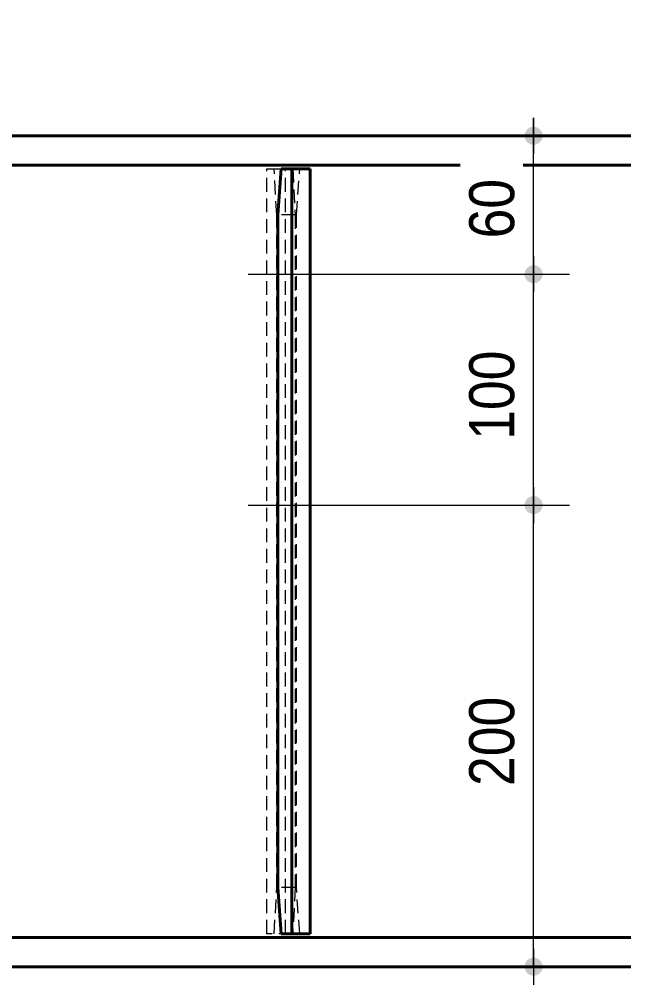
# Model space of a CAD drawing. Header units: millimetres. Extents: x 2 to 410, y 5 to 282.
# Drawn here: x 94.2 to 129.5, y 180.5 to 236.3 of the extents above; entities that cross this region are included whole.
import ezdxf

# ---------------------------------------------------------------- set-up
doc = ezdxf.new("R2010")
doc.units = ezdxf.units.MM
doc.linetypes.add('CACHE2', pattern=[1.190625, 0.79375, -0.396875])
doc.linetypes.add('INTERROMPUX2', pattern=[9.525, 6.35, -3.175])
for name, color, linetype, lineweight in [('Boulon', 7, 'Continuous', 0), ('Cache', 7, 'Continuous', 0), ('Cotation', 7, 'Continuous', 0), ('Piece', 2, 'Continuous', 0)]:
    doc.layers.add(name, color=color, linetype=linetype, lineweight=lineweight)
doc.styles.add('ARIAL', font='ARIAL.TTF')

# ---------------------------------------------------------------- blocks, each defined once
blk = doc.blocks.new('*A9')
at = {"layer": 'Boulon', "linetype": 'Continuous', "lineweight": 0}
for p, q in [((108.224586, 221.583173), (115.537725, 221.583173)), ((108.224586, 208.24984), (115.537725, 208.24984))]:
    blk.add_line(p, q, dxfattribs=at)
blk = doc.blocks.new('*A10')
at = {"layer": 'Boulon', "linetype": 'INTERROMPUX2', "lineweight": 0}
for p, q in [((107.379447, 221.583173), (114.702824, 221.583173)), ((107.379447, 208.24984), (114.702824, 208.24984))]:
    blk.add_line(p, q, dxfattribs=at)
blk = doc.blocks.new('*A13')
at = {"layer": 'Piece', "color": 2, "linetype": 'Continuous', "lineweight": 40}
for p, q in [((129.467442, 229.583173), (63.857101, 229.583173)), ((119.617101, 227.88984), (63.857101, 227.88984)), ((129.467442, 227.88984), (123.257101, 227.88984)), ((129.467442, 183.276506), (63.857101, 183.276506)), ((129.467442, 181.583173), (63.857101, 181.583173))]:
    blk.add_line(p, q, dxfattribs=at)
blk = doc.blocks.new('*A14')
at = {"layer": 'Cache', "color": 7, "linetype": 'CACHE2', "lineweight": 20}
for p, q in [((110.161477, 225.00984), (110.358975, 227.676506)), ((110.161477, 225.00984), (109.09774, 225.00984)), ((110.161477, 186.156507), (110.161477, 225.00984)), ((110.161477, 186.156507), (109.09774, 186.156507)), ((110.358975, 183.489841), (110.161477, 186.156507))]:
    blk.add_line(p, q, dxfattribs=at)
at = {"layer": 'Piece', "color": 2, "linetype": 'Continuous', "lineweight": 40}
for p, q in [((109.09774, 225.00984), (109.295238, 227.676506)), ((109.295238, 227.676506), (110.963616, 227.676506)), ((109.899879, 183.489841), (109.899879, 227.676506)), ((110.963616, 227.676506), (110.963616, 183.489841)), ((109.09774, 225.00984), (109.09774, 186.156507)), ((109.09774, 186.156507), (109.295238, 183.489841)), ((110.963616, 183.489841), (109.295238, 183.489841))]:
    blk.add_line(p, q, dxfattribs=at)
blk = doc.blocks.new('*A15')
at = {"layer": 'Cache', "color": 7, "linetype": 'CACHE2', "lineweight": 20}
for p, q in [((108.467901, 227.676506), (109.952775, 227.676506)), ((108.467901, 183.489841), (108.467901, 227.676506)), ((109.026469, 225.00984), (108.887557, 227.676506)), ((109.53312, 183.489841), (109.53312, 227.676506)), ((109.952775, 227.676506), (110.091688, 225.00984)), ((110.091688, 225.00984), (109.026469, 225.00984)), ((109.026469, 186.156507), (109.026469, 225.00984)), ((110.091688, 225.00984), (110.091688, 186.156507)), ((108.887557, 183.489841), (109.026469, 186.156507)), ((110.091688, 186.156507), (109.026469, 186.156507)), ((110.091688, 186.156507), (109.952775, 183.489841)), ((109.952775, 183.489841), (108.467901, 183.489841))]:
    blk.add_line(p, q, dxfattribs=at)
blk = doc.blocks.new('*A46')
at = {"layer": 'Cotation'}
for points in [[(73.165, 240.064), (73.139, 240.066), (73.114, 240.069), (73.089, 240.073), (73.064, 240.079), (73.039, 240.086), (73.015, 240.094), (72.991, 240.103), (72.968, 240.113), (72.945, 240.125), (72.923, 240.137), (72.901, 240.151), (72.881, 240.166), (72.86, 240.181), (72.841, 240.198), (72.823, 240.215), (72.805, 240.234), (72.788, 240.253), (72.773, 240.273), (72.758, 240.294), (72.744, 240.316), (72.732, 240.338), (72.72, 240.361), (72.71, 240.384), (72.701, 240.408), (72.693, 240.432), (72.686, 240.457), (72.68, 240.482), (72.676, 240.507), (72.673, 240.532), (72.671, 240.558), (72.67, 240.583), (72.671, 240.609), (72.673, 240.634), (72.676, 240.659), (72.68, 240.685), (72.686, 240.71), (72.693, 240.734), (72.701, 240.758), (72.71, 240.782), (72.72, 240.806), (72.732, 240.828), (72.744, 240.851), (72.758, 240.872), (72.773, 240.893), (72.788, 240.913), (72.805, 240.932), (72.823, 240.951), (72.841, 240.968), (72.86, 240.985), (72.881, 241.001), (72.901, 241.016), (72.923, 241.029), (72.945, 241.042), (72.968, 241.053), (72.991, 241.064), (73.015, 241.073), (73.039, 241.081), (73.064, 241.088), (73.089, 241.093), (73.114, 241.098), (73.139, 241.101), (73.165, 241.103), (73.19, 241.103), (73.216, 241.103), (73.241, 241.101), (73.267, 241.098), (73.292, 241.093), (73.317, 241.088), (73.341, 241.081), (73.366, 241.073), (73.389, 241.064), (73.413, 241.053), (73.436, 241.042), (73.458, 241.029), (73.479, 241.016), (73.5, 241.001), (73.52, 240.985), (73.54, 240.968), (73.558, 240.951), (73.576, 240.932), (73.592, 240.913), (73.608, 240.893), (73.623, 240.872), (73.636, 240.851), (73.649, 240.828), (73.66, 240.806), (73.671, 240.782), (73.68, 240.758), (73.688, 240.734), (73.695, 240.71), (73.7, 240.685), (73.705, 240.659), (73.708, 240.634), (73.71, 240.609), (73.71, 240.583), (73.71, 240.558), (73.708, 240.532), (73.705, 240.507), (73.7, 240.482), (73.695, 240.457), (73.688, 240.432), (73.68, 240.408), (73.671, 240.384), (73.66, 240.361), (73.649, 240.338), (73.636, 240.316), (73.623, 240.294), (73.608, 240.273), (73.592, 240.253), (73.576, 240.234), (73.558, 240.215), (73.54, 240.198), (73.52, 240.181), (73.5, 240.166), (73.479, 240.151), (73.458, 240.137), (73.436, 240.125), (73.413, 240.113), (73.389, 240.103), (73.366, 240.094), (73.341, 240.086), (73.317, 240.079), (73.292, 240.073), (73.267, 240.069), (73.241, 240.066), (73.216, 240.064), (73.19, 240.063)], [(148.056, 240.064), (148.031, 240.066), (148.005, 240.069), (147.98, 240.073), (147.955, 240.079), (147.931, 240.086), (147.906, 240.094), (147.883, 240.103), (147.859, 240.113), (147.837, 240.125), (147.814, 240.137), (147.793, 240.151), (147.772, 240.166), (147.752, 240.181), (147.732, 240.198), (147.714, 240.215), (147.696, 240.234), (147.68, 240.253), (147.664, 240.273), (147.649, 240.294), (147.636, 240.316), (147.623, 240.338), (147.612, 240.361), (147.601, 240.384), (147.592, 240.408), (147.584, 240.432), (147.577, 240.457), (147.572, 240.482), (147.567, 240.507), (147.564, 240.532), (147.562, 240.558), (147.562, 240.583), (147.562, 240.609), (147.564, 240.634), (147.567, 240.659), (147.572, 240.685), (147.577, 240.71), (147.584, 240.734), (147.592, 240.758), (147.601, 240.782), (147.612, 240.806), (147.623, 240.828), (147.636, 240.851), (147.649, 240.872), (147.664, 240.893), (147.68, 240.913), (147.696, 240.932), (147.714, 240.951), (147.732, 240.968), (147.752, 240.985), (147.772, 241.001), (147.793, 241.016), (147.814, 241.029), (147.837, 241.042), (147.859, 241.053), (147.883, 241.064), (147.906, 241.073), (147.931, 241.081), (147.955, 241.088), (147.98, 241.093), (148.005, 241.098), (148.031, 241.101), (148.056, 241.103), (148.082, 241.103), (148.107, 241.103), (148.133, 241.101), (148.158, 241.098), (148.183, 241.093), (148.208, 241.088), (148.233, 241.081), (148.257, 241.073), (148.281, 241.064), (148.304, 241.053), (148.327, 241.042), (148.349, 241.029), (148.371, 241.016), (148.391, 241.001), (148.412, 240.985), (148.431, 240.968), (148.449, 240.951), (148.467, 240.932), (148.484, 240.913), (148.499, 240.893), (148.514, 240.872), (148.528, 240.851), (148.54, 240.828), (148.552, 240.806), (148.562, 240.782), (148.571, 240.758), (148.579, 240.734), (148.586, 240.71), (148.592, 240.685), (148.596, 240.659), (148.599, 240.634), (148.601, 240.609), (148.602, 240.583), (148.601, 240.558), (148.599, 240.532), (148.596, 240.507), (148.592, 240.482), (148.586, 240.457), (148.579, 240.432), (148.571, 240.408), (148.562, 240.384), (148.552, 240.361), (148.54, 240.338), (148.528, 240.316), (148.514, 240.294), (148.499, 240.273), (148.484, 240.253), (148.467, 240.234), (148.449, 240.215), (148.431, 240.198), (148.412, 240.181), (148.391, 240.166), (148.371, 240.151), (148.349, 240.137), (148.327, 240.125), (148.304, 240.113), (148.281, 240.103), (148.257, 240.094), (148.233, 240.086), (148.208, 240.079), (148.183, 240.073), (148.158, 240.069), (148.133, 240.066), (148.107, 240.064), (148.082, 240.063)]]:
    blk.add_hatch(color=256, dxfattribs=at).paths.add_polyline_path(points, flags=17)
at = {"layer": 'Cotation', "linetype": 'Continuous', "lineweight": 0}
for p, q in [((148.082, 224.983), (148.082, 249.437)), ((73.19, 236.455), (73.19, 249.22)), ((73.19, 241.623), (73.19, 239.543)), ((148.082, 241.623), (148.082, 239.543)), ((74.23, 240.583), (72.15, 240.583)), ((73.19, 240.583), (72.15, 240.583)), ((73.19, 240.583), (148.082, 240.583)), ((149.122, 240.583), (147.042, 240.583)), ((148.082, 240.583), (149.122, 240.583)), ((73.19, 222.317), (73.19, 232.655))]:
    blk.add_line(p, q, dxfattribs=at)
at = {"layer": 'Cotation'}
for p in [(73.19, 240.583), (148.082, 240.583)]:
    blk.add_point(p, dxfattribs=at)
at = {"layer": 'Cotation', "style": 'ARIAL', "width": 0.85}
blk.add_text('1843', height=2.6, rotation=90.0002, dxfattribs=at).set_placement((147.042, 241.723))
blk.add_text('1773', height=2.6, dxfattribs=at).set_placement((106.779, 241.703))
blk = doc.blocks.new('*A62')
at = {"layer": 'Cotation'}
for points in [[(123.832, 207.73), (123.806, 207.732), (123.781, 207.735), (123.756, 207.74), (123.731, 207.745), (123.706, 207.752), (123.682, 207.76), (123.658, 207.769), (123.635, 207.78), (123.612, 207.791), (123.59, 207.804), (123.568, 207.817), (123.547, 207.832), (123.527, 207.848), (123.508, 207.865), (123.489, 207.882), (123.472, 207.901), (123.455, 207.92), (123.439, 207.94), (123.425, 207.961), (123.411, 207.983), (123.399, 208.005), (123.387, 208.028), (123.377, 208.051), (123.367, 208.075), (123.359, 208.099), (123.353, 208.123), (123.347, 208.148), (123.343, 208.174), (123.34, 208.199), (123.338, 208.224), (123.337, 208.25), (123.338, 208.275), (123.34, 208.301), (123.343, 208.326), (123.347, 208.351), (123.353, 208.376), (123.359, 208.401), (123.367, 208.425), (123.377, 208.449), (123.387, 208.472), (123.399, 208.495), (123.411, 208.517), (123.425, 208.539), (123.439, 208.56), (123.455, 208.58), (123.472, 208.599), (123.489, 208.618), (123.508, 208.635), (123.527, 208.652), (123.547, 208.668), (123.568, 208.682), (123.59, 208.696), (123.612, 208.708), (123.635, 208.72), (123.658, 208.73), (123.682, 208.739), (123.706, 208.747), (123.731, 208.754), (123.756, 208.76), (123.781, 208.764), (123.806, 208.767), (123.832, 208.769), (123.857, 208.77), (123.883, 208.769), (123.908, 208.767), (123.933, 208.764), (123.959, 208.76), (123.983, 208.754), (124.008, 208.747), (124.032, 208.739), (124.056, 208.73), (124.079, 208.72), (124.102, 208.708), (124.124, 208.696), (124.146, 208.682), (124.167, 208.668), (124.187, 208.652), (124.206, 208.635), (124.225, 208.618), (124.242, 208.599), (124.259, 208.58), (124.275, 208.56), (124.289, 208.539), (124.303, 208.517), (124.316, 208.495), (124.327, 208.472), (124.338, 208.449), (124.347, 208.425), (124.355, 208.401), (124.362, 208.376), (124.367, 208.351), (124.371, 208.326), (124.375, 208.301), (124.376, 208.275), (124.377, 208.25), (124.376, 208.224), (124.375, 208.199), (124.371, 208.174), (124.367, 208.148), (124.362, 208.123), (124.355, 208.099), (124.347, 208.075), (124.338, 208.051), (124.327, 208.028), (124.316, 208.005), (124.303, 207.983), (124.289, 207.961), (124.275, 207.94), (124.259, 207.92), (124.242, 207.901), (124.225, 207.882), (124.206, 207.865), (124.187, 207.848), (124.167, 207.832), (124.146, 207.817), (124.124, 207.804), (124.102, 207.791), (124.079, 207.78), (124.056, 207.769), (124.032, 207.76), (124.008, 207.752), (123.983, 207.745), (123.959, 207.74), (123.933, 207.735), (123.908, 207.732), (123.883, 207.73), (123.857, 207.73)], [(123.832, 181.064), (123.806, 181.066), (123.781, 181.069), (123.756, 181.073), (123.731, 181.079), (123.706, 181.086), (123.682, 181.094), (123.658, 181.103), (123.635, 181.113), (123.612, 181.125), (123.59, 181.137), (123.568, 181.151), (123.547, 181.166), (123.527, 181.181), (123.508, 181.198), (123.489, 181.215), (123.472, 181.234), (123.455, 181.253), (123.439, 181.273), (123.425, 181.294), (123.411, 181.316), (123.399, 181.338), (123.387, 181.361), (123.377, 181.384), (123.367, 181.408), (123.359, 181.432), (123.353, 181.457), (123.347, 181.482), (123.343, 181.507), (123.34, 181.532), (123.338, 181.558), (123.337, 181.583), (123.338, 181.609), (123.34, 181.634), (123.343, 181.659), (123.347, 181.685), (123.353, 181.71), (123.359, 181.734), (123.367, 181.758), (123.377, 181.782), (123.387, 181.806), (123.399, 181.828), (123.411, 181.851), (123.425, 181.872), (123.439, 181.893), (123.455, 181.913), (123.472, 181.932), (123.489, 181.951), (123.508, 181.968), (123.527, 181.985), (123.547, 182.001), (123.568, 182.016), (123.59, 182.029), (123.612, 182.042), (123.635, 182.053), (123.658, 182.064), (123.682, 182.073), (123.706, 182.081), (123.731, 182.088), (123.756, 182.093), (123.781, 182.098), (123.806, 182.101), (123.832, 182.103), (123.857, 182.103), (123.883, 182.103), (123.908, 182.101), (123.933, 182.098), (123.959, 182.093), (123.983, 182.088), (124.008, 182.081), (124.032, 182.073), (124.056, 182.064), (124.079, 182.053), (124.102, 182.042), (124.124, 182.029), (124.146, 182.016), (124.167, 182.001), (124.187, 181.985), (124.206, 181.968), (124.225, 181.951), (124.242, 181.932), (124.259, 181.913), (124.275, 181.893), (124.289, 181.872), (124.303, 181.851), (124.316, 181.828), (124.327, 181.806), (124.338, 181.782), (124.347, 181.758), (124.355, 181.734), (124.362, 181.71), (124.367, 181.685), (124.371, 181.659), (124.375, 181.634), (124.376, 181.609), (124.377, 181.583), (124.376, 181.558), (124.375, 181.532), (124.371, 181.507), (124.367, 181.482), (124.362, 181.457), (124.355, 181.432), (124.347, 181.408), (124.338, 181.384), (124.327, 181.361), (124.316, 181.338), (124.303, 181.316), (124.289, 181.294), (124.275, 181.273), (124.259, 181.253), (124.242, 181.234), (124.225, 181.215), (124.206, 181.198), (124.187, 181.181), (124.167, 181.166), (124.146, 181.151), (124.124, 181.137), (124.102, 181.125), (124.079, 181.113), (124.056, 181.103), (124.032, 181.094), (124.008, 181.086), (123.983, 181.079), (123.959, 181.073), (123.933, 181.069), (123.908, 181.066), (123.883, 181.064), (123.857, 181.063)]]:
    blk.add_hatch(color=256, dxfattribs=at).paths.add_polyline_path(points, flags=17)
at = {"layer": 'Cotation', "linetype": 'Continuous', "lineweight": 0}
for p, q in [((123.857, 209.29), (123.857, 207.21)), ((123.857, 208.25), (123.857, 209.29)), ((114.47, 208.25), (125.937, 208.25)), ((122.817, 208.25), (124.897, 208.25)), ((123.857, 181.583), (123.857, 208.25)), ((123.857, 182.623), (123.857, 180.543)), ((114.47, 181.583), (125.937, 181.583)), ((122.817, 181.583), (124.897, 181.583)), ((123.857, 181.583), (123.857, 180.543))]:
    blk.add_line(p, q, dxfattribs=at)
at = {"layer": 'Cotation'}
for p in [(123.857, 208.25), (123.857, 181.583)]:
    blk.add_point(p, dxfattribs=at)
at = {"layer": 'Cotation', "style": 'ARIAL', "width": 0.85}
blk.add_text('200', height=2.6, rotation=90.0002, dxfattribs=at).set_placement((122.737, 192.024))
blk = doc.blocks.new('*A63')
at = {"layer": 'Cotation'}
for points in [[(123.832, 221.064), (123.806, 221.066), (123.781, 221.069), (123.756, 221.073), (123.731, 221.079), (123.706, 221.086), (123.682, 221.094), (123.658, 221.103), (123.635, 221.113), (123.612, 221.125), (123.59, 221.137), (123.568, 221.151), (123.547, 221.166), (123.527, 221.181), (123.508, 221.198), (123.489, 221.215), (123.472, 221.234), (123.455, 221.253), (123.439, 221.273), (123.425, 221.294), (123.411, 221.316), (123.399, 221.338), (123.387, 221.361), (123.377, 221.384), (123.367, 221.408), (123.359, 221.432), (123.353, 221.457), (123.347, 221.482), (123.343, 221.507), (123.34, 221.532), (123.338, 221.558), (123.337, 221.583), (123.338, 221.609), (123.34, 221.634), (123.343, 221.659), (123.347, 221.685), (123.353, 221.71), (123.359, 221.734), (123.367, 221.758), (123.377, 221.782), (123.387, 221.806), (123.399, 221.828), (123.411, 221.851), (123.425, 221.872), (123.439, 221.893), (123.455, 221.913), (123.472, 221.932), (123.489, 221.951), (123.508, 221.968), (123.527, 221.985), (123.547, 222.001), (123.568, 222.016), (123.59, 222.029), (123.612, 222.042), (123.635, 222.053), (123.658, 222.064), (123.682, 222.073), (123.706, 222.081), (123.731, 222.088), (123.756, 222.093), (123.781, 222.098), (123.806, 222.101), (123.832, 222.103), (123.857, 222.103), (123.883, 222.103), (123.908, 222.101), (123.933, 222.098), (123.959, 222.093), (123.983, 222.088), (124.008, 222.081), (124.032, 222.073), (124.056, 222.064), (124.079, 222.053), (124.102, 222.042), (124.124, 222.029), (124.146, 222.016), (124.167, 222.001), (124.187, 221.985), (124.206, 221.968), (124.225, 221.951), (124.242, 221.932), (124.259, 221.913), (124.275, 221.893), (124.289, 221.872), (124.303, 221.851), (124.316, 221.828), (124.327, 221.806), (124.338, 221.782), (124.347, 221.758), (124.355, 221.734), (124.362, 221.71), (124.367, 221.685), (124.371, 221.659), (124.375, 221.634), (124.376, 221.609), (124.377, 221.583), (124.376, 221.558), (124.375, 221.532), (124.371, 221.507), (124.367, 221.482), (124.362, 221.457), (124.355, 221.432), (124.347, 221.408), (124.338, 221.384), (124.327, 221.361), (124.316, 221.338), (124.303, 221.316), (124.289, 221.294), (124.275, 221.273), (124.259, 221.253), (124.242, 221.234), (124.225, 221.215), (124.206, 221.198), (124.187, 221.181), (124.167, 221.166), (124.146, 221.151), (124.124, 221.137), (124.102, 221.125), (124.079, 221.113), (124.056, 221.103), (124.032, 221.094), (124.008, 221.086), (123.983, 221.079), (123.959, 221.073), (123.933, 221.069), (123.908, 221.066), (123.883, 221.064), (123.857, 221.063)], [(123.832, 207.73), (123.806, 207.732), (123.781, 207.735), (123.756, 207.74), (123.731, 207.745), (123.706, 207.752), (123.682, 207.76), (123.658, 207.769), (123.635, 207.78), (123.612, 207.791), (123.59, 207.804), (123.568, 207.817), (123.547, 207.832), (123.527, 207.848), (123.508, 207.865), (123.489, 207.882), (123.472, 207.901), (123.455, 207.92), (123.439, 207.94), (123.425, 207.961), (123.411, 207.983), (123.399, 208.005), (123.387, 208.028), (123.377, 208.051), (123.367, 208.075), (123.359, 208.099), (123.353, 208.123), (123.347, 208.148), (123.343, 208.174), (123.34, 208.199), (123.338, 208.224), (123.337, 208.25), (123.338, 208.275), (123.34, 208.301), (123.343, 208.326), (123.347, 208.351), (123.353, 208.376), (123.359, 208.401), (123.367, 208.425), (123.377, 208.449), (123.387, 208.472), (123.399, 208.495), (123.411, 208.517), (123.425, 208.539), (123.439, 208.56), (123.455, 208.58), (123.472, 208.599), (123.489, 208.618), (123.508, 208.635), (123.527, 208.652), (123.547, 208.668), (123.568, 208.682), (123.59, 208.696), (123.612, 208.708), (123.635, 208.72), (123.658, 208.73), (123.682, 208.739), (123.706, 208.747), (123.731, 208.754), (123.756, 208.76), (123.781, 208.764), (123.806, 208.767), (123.832, 208.769), (123.857, 208.77), (123.883, 208.769), (123.908, 208.767), (123.933, 208.764), (123.959, 208.76), (123.983, 208.754), (124.008, 208.747), (124.032, 208.739), (124.056, 208.73), (124.079, 208.72), (124.102, 208.708), (124.124, 208.696), (124.146, 208.682), (124.167, 208.668), (124.187, 208.652), (124.206, 208.635), (124.225, 208.618), (124.242, 208.599), (124.259, 208.58), (124.275, 208.56), (124.289, 208.539), (124.303, 208.517), (124.316, 208.495), (124.327, 208.472), (124.338, 208.449), (124.347, 208.425), (124.355, 208.401), (124.362, 208.376), (124.367, 208.351), (124.371, 208.326), (124.375, 208.301), (124.376, 208.275), (124.377, 208.25), (124.376, 208.224), (124.375, 208.199), (124.371, 208.174), (124.367, 208.148), (124.362, 208.123), (124.355, 208.099), (124.347, 208.075), (124.338, 208.051), (124.327, 208.028), (124.316, 208.005), (124.303, 207.983), (124.289, 207.961), (124.275, 207.94), (124.259, 207.92), (124.242, 207.901), (124.225, 207.882), (124.206, 207.865), (124.187, 207.848), (124.167, 207.832), (124.146, 207.817), (124.124, 207.804), (124.102, 207.791), (124.079, 207.78), (124.056, 207.769), (124.032, 207.76), (124.008, 207.752), (123.983, 207.745), (123.959, 207.74), (123.933, 207.735), (123.908, 207.732), (123.883, 207.73), (123.857, 207.73)]]:
    blk.add_hatch(color=256, dxfattribs=at).paths.add_polyline_path(points, flags=17)
at = {"layer": 'Cotation', "linetype": 'Continuous', "lineweight": 0}
for p, q in [((123.857, 222.623), (123.857, 220.543)), ((123.857, 221.583), (123.857, 222.623)), ((114.47, 221.583), (125.937, 221.583)), ((122.817, 221.583), (124.897, 221.583)), ((123.857, 208.25), (123.857, 221.583)), ((123.857, 209.29), (123.857, 207.21)), ((114.47, 208.25), (125.937, 208.25)), ((122.817, 208.25), (124.897, 208.25)), ((123.857, 208.25), (123.857, 207.21))]:
    blk.add_line(p, q, dxfattribs=at)
at = {"layer": 'Cotation'}
for p in [(123.857, 221.583), (123.857, 208.25)]:
    blk.add_point(p, dxfattribs=at)
at = {"layer": 'Cotation', "style": 'ARIAL', "width": 0.85}
blk.add_text('100', height=2.6, rotation=90.0002, dxfattribs=at).set_placement((122.737, 212.024))
blk = doc.blocks.new('*A64')
at = {"layer": 'Cotation'}
for points in [[(123.832, 229.064), (123.806, 229.066), (123.781, 229.069), (123.756, 229.073), (123.731, 229.079), (123.706, 229.086), (123.682, 229.094), (123.658, 229.103), (123.635, 229.113), (123.612, 229.125), (123.59, 229.137), (123.568, 229.151), (123.547, 229.166), (123.527, 229.181), (123.508, 229.198), (123.489, 229.215), (123.472, 229.234), (123.455, 229.253), (123.439, 229.273), (123.425, 229.294), (123.411, 229.316), (123.399, 229.338), (123.387, 229.361), (123.377, 229.384), (123.367, 229.408), (123.359, 229.432), (123.353, 229.457), (123.347, 229.482), (123.343, 229.507), (123.34, 229.532), (123.338, 229.558), (123.337, 229.583), (123.338, 229.609), (123.34, 229.634), (123.343, 229.659), (123.347, 229.685), (123.353, 229.71), (123.359, 229.734), (123.367, 229.758), (123.377, 229.782), (123.387, 229.806), (123.399, 229.828), (123.411, 229.851), (123.425, 229.872), (123.439, 229.893), (123.455, 229.913), (123.472, 229.932), (123.489, 229.951), (123.508, 229.968), (123.527, 229.985), (123.547, 230.001), (123.568, 230.016), (123.59, 230.029), (123.612, 230.042), (123.635, 230.053), (123.658, 230.064), (123.682, 230.073), (123.706, 230.081), (123.731, 230.088), (123.756, 230.093), (123.781, 230.098), (123.806, 230.101), (123.832, 230.103), (123.857, 230.103), (123.883, 230.103), (123.908, 230.101), (123.933, 230.098), (123.959, 230.093), (123.983, 230.088), (124.008, 230.081), (124.032, 230.073), (124.056, 230.064), (124.079, 230.053), (124.102, 230.042), (124.124, 230.029), (124.146, 230.016), (124.167, 230.001), (124.187, 229.985), (124.206, 229.968), (124.225, 229.951), (124.242, 229.932), (124.259, 229.913), (124.275, 229.893), (124.289, 229.872), (124.303, 229.851), (124.316, 229.828), (124.327, 229.806), (124.338, 229.782), (124.347, 229.758), (124.355, 229.734), (124.362, 229.71), (124.367, 229.685), (124.371, 229.659), (124.375, 229.634), (124.376, 229.609), (124.377, 229.583), (124.376, 229.558), (124.375, 229.532), (124.371, 229.507), (124.367, 229.482), (124.362, 229.457), (124.355, 229.432), (124.347, 229.408), (124.338, 229.384), (124.327, 229.361), (124.316, 229.338), (124.303, 229.316), (124.289, 229.294), (124.275, 229.273), (124.259, 229.253), (124.242, 229.234), (124.225, 229.215), (124.206, 229.198), (124.187, 229.181), (124.167, 229.166), (124.146, 229.151), (124.124, 229.137), (124.102, 229.125), (124.079, 229.113), (124.056, 229.103), (124.032, 229.094), (124.008, 229.086), (123.983, 229.079), (123.959, 229.073), (123.933, 229.069), (123.908, 229.066), (123.883, 229.064), (123.857, 229.063)], [(123.832, 221.064), (123.806, 221.066), (123.781, 221.069), (123.756, 221.073), (123.731, 221.079), (123.706, 221.086), (123.682, 221.094), (123.658, 221.103), (123.635, 221.113), (123.612, 221.125), (123.59, 221.137), (123.568, 221.151), (123.547, 221.166), (123.527, 221.181), (123.508, 221.198), (123.489, 221.215), (123.472, 221.234), (123.455, 221.253), (123.439, 221.273), (123.425, 221.294), (123.411, 221.316), (123.399, 221.338), (123.387, 221.361), (123.377, 221.384), (123.367, 221.408), (123.359, 221.432), (123.353, 221.457), (123.347, 221.482), (123.343, 221.507), (123.34, 221.532), (123.338, 221.558), (123.337, 221.583), (123.338, 221.609), (123.34, 221.634), (123.343, 221.659), (123.347, 221.685), (123.353, 221.71), (123.359, 221.734), (123.367, 221.758), (123.377, 221.782), (123.387, 221.806), (123.399, 221.828), (123.411, 221.851), (123.425, 221.872), (123.439, 221.893), (123.455, 221.913), (123.472, 221.932), (123.489, 221.951), (123.508, 221.968), (123.527, 221.985), (123.547, 222.001), (123.568, 222.016), (123.59, 222.029), (123.612, 222.042), (123.635, 222.053), (123.658, 222.064), (123.682, 222.073), (123.706, 222.081), (123.731, 222.088), (123.756, 222.093), (123.781, 222.098), (123.806, 222.101), (123.832, 222.103), (123.857, 222.103), (123.883, 222.103), (123.908, 222.101), (123.933, 222.098), (123.959, 222.093), (123.983, 222.088), (124.008, 222.081), (124.032, 222.073), (124.056, 222.064), (124.079, 222.053), (124.102, 222.042), (124.124, 222.029), (124.146, 222.016), (124.167, 222.001), (124.187, 221.985), (124.206, 221.968), (124.225, 221.951), (124.242, 221.932), (124.259, 221.913), (124.275, 221.893), (124.289, 221.872), (124.303, 221.851), (124.316, 221.828), (124.327, 221.806), (124.338, 221.782), (124.347, 221.758), (124.355, 221.734), (124.362, 221.71), (124.367, 221.685), (124.371, 221.659), (124.375, 221.634), (124.376, 221.609), (124.377, 221.583), (124.376, 221.558), (124.375, 221.532), (124.371, 221.507), (124.367, 221.482), (124.362, 221.457), (124.355, 221.432), (124.347, 221.408), (124.338, 221.384), (124.327, 221.361), (124.316, 221.338), (124.303, 221.316), (124.289, 221.294), (124.275, 221.273), (124.259, 221.253), (124.242, 221.234), (124.225, 221.215), (124.206, 221.198), (124.187, 221.181), (124.167, 221.166), (124.146, 221.151), (124.124, 221.137), (124.102, 221.125), (124.079, 221.113), (124.056, 221.103), (124.032, 221.094), (124.008, 221.086), (123.983, 221.079), (123.959, 221.073), (123.933, 221.069), (123.908, 221.066), (123.883, 221.064), (123.857, 221.063)]]:
    blk.add_hatch(color=256, dxfattribs=at).paths.add_polyline_path(points, flags=17)
at = {"layer": 'Cotation', "linetype": 'Continuous', "lineweight": 0}
for p, q in [((123.857, 230.623), (123.857, 228.543)), ((123.857, 229.583), (123.857, 230.623)), ((114.47, 229.583), (125.937, 229.583)), ((122.817, 229.583), (124.897, 229.583)), ((123.857, 221.583), (123.857, 229.583)), ((123.857, 222.623), (123.857, 220.543)), ((114.47, 221.583), (125.937, 221.583)), ((122.817, 221.583), (124.897, 221.583)), ((123.857, 221.583), (123.857, 220.543))]:
    blk.add_line(p, q, dxfattribs=at)
at = {"layer": 'Cotation'}
for p in [(123.857, 229.583), (123.857, 221.583)]:
    blk.add_point(p, dxfattribs=at)
at = {"layer": 'Cotation', "style": 'ARIAL', "width": 0.85}
blk.add_text('60', height=2.6, rotation=90.0002, dxfattribs=at).set_placement((122.737, 223.655))

msp = doc.modelspace()

# ---------------------------------------------------------------- block references
at = {"lineweight": 0}
for name in ['*A46', '*A64', '*A13', '*A15', '*A14', '*A63', '*A10', '*A9', '*A62']:
    msp.add_blockref(name, (0, 0), dxfattribs=at)

doc.saveas('drawing.dxf')
